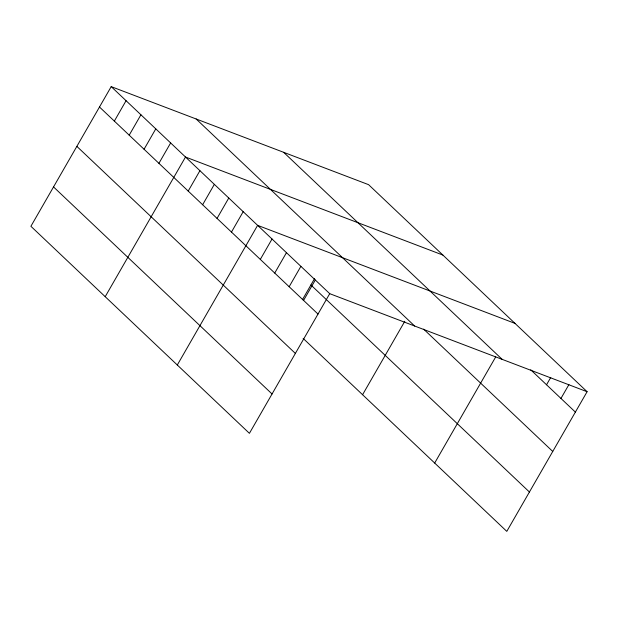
<?xml version="1.0" encoding="UTF-8"?>
<svg xmlns="http://www.w3.org/2000/svg" width="618" height="618" viewBox="0 0 618 618"><rect width="100%" height="100%" fill="white"/><g stroke="black" fill="none" stroke-linecap="round" stroke-linejoin="round"><path stroke-width="0.93" d="M111.209 86.628L30.9 226.288L249.417 433.334L329.726 293.674L111.209 86.628L368.583 184.666L587.1 391.712L506.791 531.372L303.137 338.401M114.345 121.097L126.064 100.711M129.201 135.172L140.927 114.786M144.064 149.255L155.782 128.868M158.919 163.33L170.645 142.943M105.199 296.686L185.5 157.026L442.882 255.064M188.204 191.078L199.923 170.692M202.627 204.743L214.346 184.357M217.049 218.409L228.768 198.023M231.472 232.067L243.191 211.688M177.304 365.006L257.613 225.346L514.987 323.384M260.317 259.398L272.036 239.011M274.732 273.063L286.458 252.677M289.154 286.729L300.881 266.343M302.418 299.722L314.639 278.479M303.577 300.394L315.304 280.008M362.573 394.724L404.79 321.298M434.678 463.044L495.721 356.895M546.536 384.767L550.754 377.428M560.959 398.432L568.923 384.566M329.726 293.674L587.1 391.712M530.738 369.803L575.381 412.098M283.647 152.314L502.164 359.359M423.631 329.124L552.747 451.457M196.145 118.98L414.655 326.026M310.908 284.968L529.425 492.013M99.483 107.014L318 314.06M76.856 146.373L295.365 353.419M53.534 186.93L272.051 393.975"/></g></svg>
